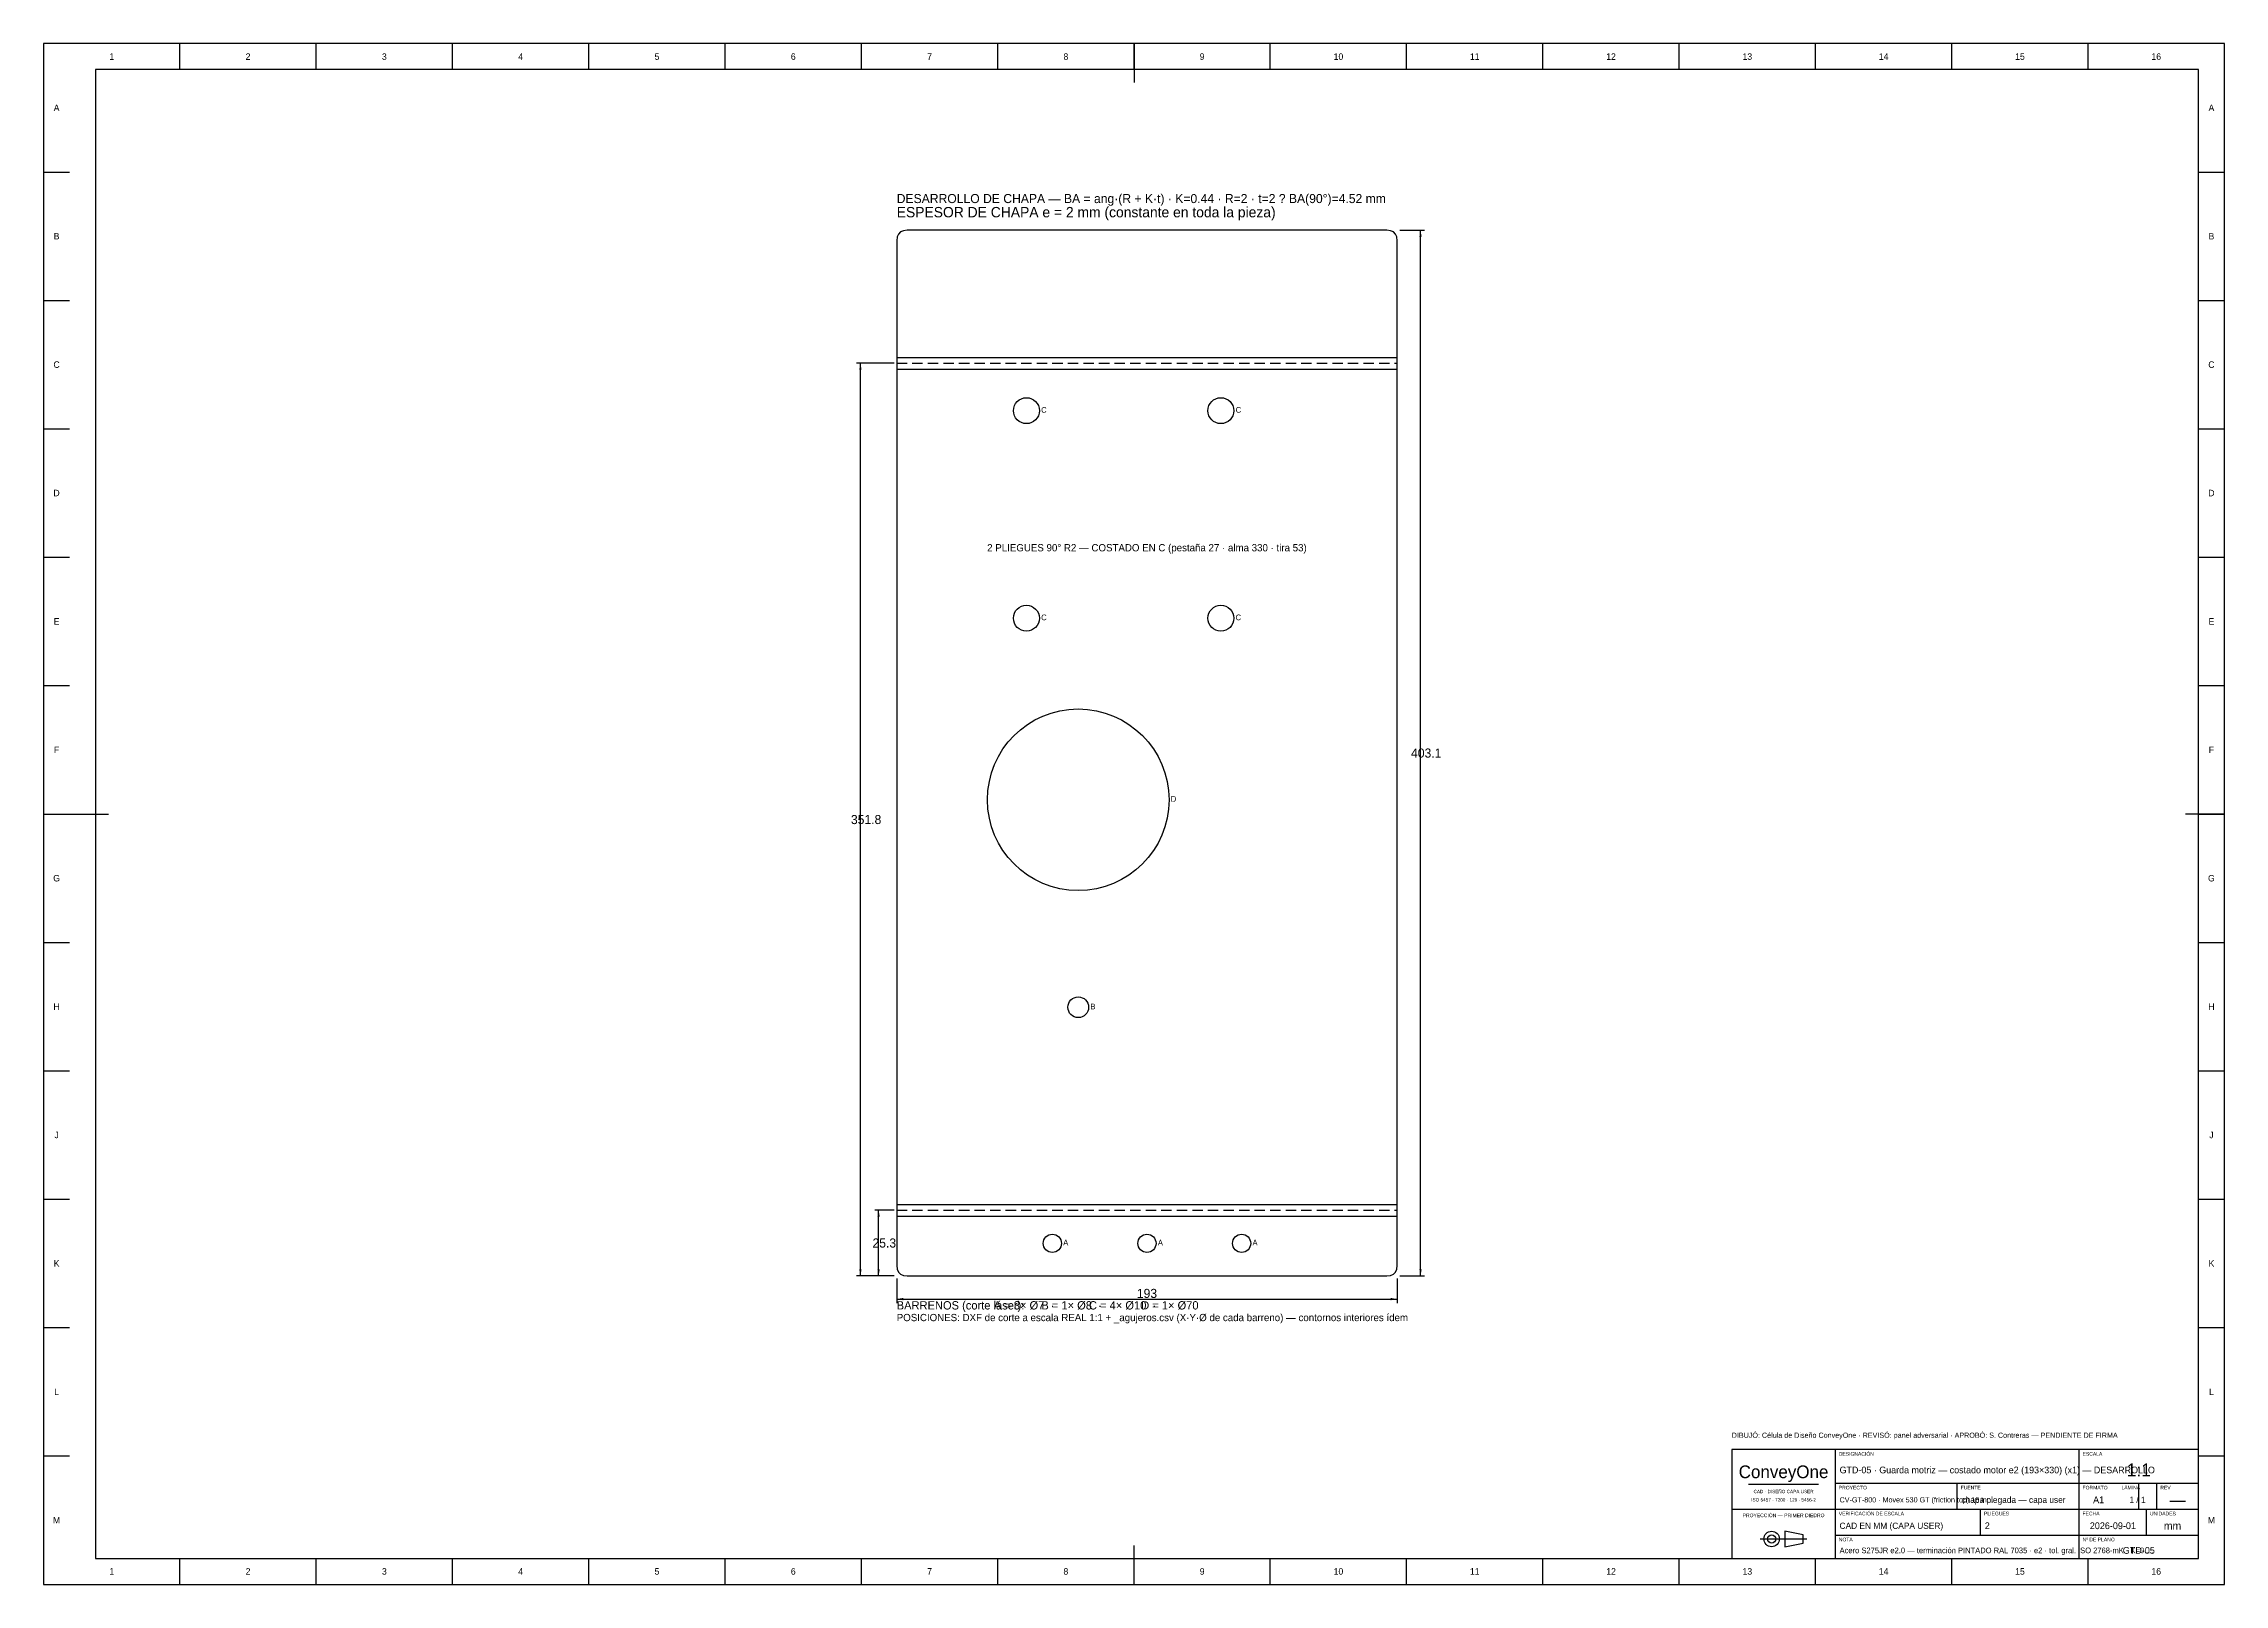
# Model space of a CAD drawing. Extents: x 0 to 841, y 0 to 594.
import ezdxf
from ezdxf.enums import TextEntityAlignment as Align

# ---------------------------------------------------------------- set-up
doc = ezdxf.new("R2010")
doc.units = 0
doc.linetypes.add('DASHED', pattern=[6, 4, -2])
for name, color, linetype in [('COTAS', 7, 'CONTINUOUS'), ('FINA', 7, 'CONTINUOUS'), ('NORMA', 7, 'CONTINUOUS'), ('PLIEGUE', 1, 'DASHED'), ('TEXTO', 7, 'CONTINUOUS'), ('VISIBLE', 7, 'CONTINUOUS')]:
    doc.layers.add(name, color=color, linetype=linetype)

msp = doc.modelspace()

# ---------------------------------------------------------------- linework, layer by layer
at = {"layer": 'COTAS'}
for p, q in [((523, 522.025), (532.5, 522.025)), ((531, 118.975), (531, 522.025)), ((328, 470.765), (313.5, 470.765)), ((315, 118.975), (315, 470.765)), ((328, 144.235), (320.5, 144.235)), ((322, 118.975), (322, 144.235)), ((328, 118.975), (313.5, 118.975)), ((328, 118.975), (320.5, 118.975)), ((329, 117.975), (329, 108.475)), ((522, 117.975), (522, 108.475)), ((523, 118.975), (532.5, 118.975)), ((329, 109.975), (522, 109.975))]:
    msp.add_line(p, q, dxfattribs=at)
for points in [[(531, 522.025), (531.45, 519.525), (530.55, 519.525)], [(315, 470.765), (315.45, 468.265), (314.55, 468.265)], [(322, 144.235), (322.45, 141.735), (321.55, 141.735)], [(315, 118.975), (315.45, 121.475), (314.55, 121.475)], [(322, 118.975), (322.45, 121.475), (321.55, 121.475)], [(531, 118.975), (531.45, 121.475), (530.55, 121.475)], [(329, 109.975), (331.5, 110.425), (331.5, 109.525)], [(522, 109.975), (519.5, 110.425), (519.5, 109.525)]]:
    msp.add_solid(points, dxfattribs=at)
at = {"layer": 'FINA'}
for p, q in [((841, 594), (0, 594)), ((0, 594), (0, 0)), ((52.5625, 584), (52.5625, 594)), ((105.125, 584), (105.125, 594)), ((157.6875, 584), (157.6875, 594)), ((210.25, 584), (210.25, 594)), ((262.8125, 584), (262.8125, 594)), ((315.375, 584), (315.375, 594)), ((367.9375, 584), (367.9375, 594)), ((420.5, 584), (420.5, 594)), ((473.0625, 584), (473.0625, 594)), ((525.625, 584), (525.625, 594)), ((578.1875, 584), (578.1875, 594)), ((630.75, 584), (630.75, 594)), ((683.3125, 584), (683.3125, 594)), ((735.875, 584), (735.875, 594)), ((788.4375, 584), (788.4375, 594)), ((841, 0), (841, 594)), ((0, 544.5), (10, 544.5)), ((831, 544.5), (841, 544.5)), ((0, 495), (10, 495)), ((831, 495), (841, 495)), ((329, 473.025), (522, 473.025)), ((329, 468.495), (522, 468.495)), ((0, 445.5), (10, 445.5)), ((831, 445.5), (841, 445.5)), ((0, 396), (10, 396)), ((831, 396), (841, 396)), ((0, 346.5), (10, 346.5)), ((831, 346.5), (841, 346.5)), ((0, 297), (10, 297)), ((831, 297), (841, 297)), ((0, 247.5), (10, 247.5)), ((831, 247.5), (841, 247.5)), ((0, 198), (10, 198)), ((831, 198), (841, 198)), ((0, 148.5), (10, 148.5)), ((329, 146.495), (522, 146.495)), ((831, 148.5), (841, 148.5)), ((329, 141.975), (522, 141.975)), ((0, 99), (10, 99)), ((831, 99), (841, 99)), ((0, 49.5), (10, 49.5)), ((831, 49.5), (841, 49.5)), ((657.5, 38.6), (684.5, 38.6)), ((691, 39), (785, 39)), ((738, 29), (738, 39)), ((785, 39), (831, 39)), ((808, 29), (808, 39)), ((815, 29), (815, 39)), ((651, 29), (691, 29)), ((691, 29), (785, 29)), ((747, 19), (747, 29)), ((785, 29), (831, 29)), ((811, 19), (811, 29)), ((662.03, 17.5), (679.97, 17.5)), ((691, 19), (785, 19)), ((785, 19), (831, 19)), ((52.5625, 0), (52.5625, 10)), ((105.125, 0), (105.125, 10)), ((157.6875, 0), (157.6875, 10)), ((210.25, 0), (210.25, 10)), ((262.8125, 0), (262.8125, 10)), ((315.375, 0), (315.375, 10)), ((367.9375, 0), (367.9375, 10)), ((420.5, 0), (420.5, 10)), ((473.0625, 0), (473.0625, 10)), ((525.625, 0), (525.625, 10)), ((578.1875, 0), (578.1875, 10)), ((630.75, 0), (630.75, 10)), ((683.3125, 0), (683.3125, 10)), ((735.875, 0), (735.875, 10)), ((788.4375, 0), (788.4375, 10)), ((0, 0), (841, 0))]:
    msp.add_line(p, q, dxfattribs=at)
at = {"layer": 'NORMA'}
for p, q in [((420.5, 594), (420.5, 579)), ((831, 584), (20, 584)), ((20, 584), (20, 10)), ((831, 10), (831, 584)), ((0, 297), (25, 297)), ((841, 297), (826, 297)), ((831, 52), (651, 52)), ((651, 52), (651, 10)), ((691, 10), (691, 52)), ((785, 10), (785, 52)), ((831, 10), (831, 52)), ((20, 10), (831, 10)), ((420.5, 0), (420.5, 15)), ((651, 10), (831, 10))]:
    msp.add_line(p, q, dxfattribs=at)
at = {"layer": 'PLIEGUE'}
for p, q in [((329, 470.765), (522, 470.765)), ((329, 144.235), (522, 144.235))]:
    msp.add_line(p, q, dxfattribs=at)
at = {"layer": 'TEXTO'}
for p, q in [((678.59, 19.11), (671.46, 20.49)), ((671.46, 20.49), (671.46, 14.51)), ((678.59, 15.89), (678.59, 19.11)), ((671.46, 14.51), (678.59, 15.89))]:
    msp.add_line(p, q, dxfattribs=at)
for radius in [2.99, 1.61]:
    msp.add_circle((666.4, 17.5), radius, dxfattribs=at)
at = {"layer": 'VISIBLE'}
for p, q in [((331.56, 521.865), (330.44, 521.385)), ((333, 522.025), (331.56, 521.865)), ((518, 522.025), (333, 522.025)), ((519.44, 521.865), (518, 522.025)), ((520.56, 521.385), (519.44, 521.865)), ((329.16, 519.465), (329, 518.025)), ((329, 518.025), (329, 122.975)), ((329.64, 520.585), (329.16, 519.465)), ((330.44, 521.385), (329.64, 520.585)), ((521.36, 520.585), (520.56, 521.385)), ((521.84, 519.465), (521.36, 520.585)), ((522, 518.025), (521.84, 519.465)), ((522, 122.975), (522, 518.025)), ((329, 122.975), (329.16, 121.535)), ((329.16, 121.535), (329.64, 120.415)), ((329.64, 120.415), (330.44, 119.615)), ((330.44, 119.615), (331.56, 119.135)), ((331.56, 119.135), (333, 118.975)), ((333, 118.975), (518, 118.975)), ((518, 118.975), (519.44, 119.135)), ((519.44, 119.135), (520.56, 119.615)), ((520.56, 119.615), (521.36, 120.415)), ((521.36, 120.415), (521.84, 121.535)), ((521.84, 121.535), (522, 122.975))]:
    msp.add_line(p, q, dxfattribs=at)
for centre, radius in [((379, 452.495), 5), ((454, 452.495), 5), ((379, 372.495), 5), ((454, 372.495), 5), ((399, 302.495), 35), ((399, 222.495), 4), ((389, 131.475), 3.5), ((425.5, 131.475), 3.5), ((462, 131.475), 3.5)]:
    msp.add_circle(centre, radius, dxfattribs=at)

# ---------------------------------------------------------------- texts
at = {"layer": 'COTAS'}
for s, p in [('403.1', (533.2, 320.5)), ('351.8', (317.2, 294.87)), ('25.3', (324.2, 131.605)), ('193', (425.5, 112.175))]:
    msp.add_text(s, height=3.5, dxfattribs=at).set_placement(p, align=Align.MIDDLE_CENTER)
at = {"layer": 'TEXTO'}
for s, height, p in [('1', 2.5, (26.2813, 589)), ('2', 2.5, (78.8438, 589)), ('3', 2.5, (131.4063, 589)), ('4', 2.5, (183.9688, 589)), ('5', 2.5, (236.5313, 589)), ('6', 2.5, (289.0938, 589)), ('7', 2.5, (341.6563, 589)), ('8', 2.5, (394.2188, 589)), ('9', 2.5, (446.7813, 589)), ('10', 2.5, (499.3438, 589)), ('11', 2.5, (551.9063, 589)), ('12', 2.5, (604.4688, 589)), ('13', 2.5, (657.0313, 589)), ('14', 2.5, (709.5938, 589)), ('15', 2.5, (762.1563, 589)), ('16', 2.5, (814.7188, 589)), ('A', 2.5, (5, 569.25)), ('A', 2.5, (836, 569.25)), ('B', 2.5, (5, 519.75)), ('B', 2.5, (836, 519.75)), ('C', 2.5, (5, 470.25)), ('C', 2.5, (836, 470.25)), ('D', 2.5, (5, 420.75)), ('D', 2.5, (836, 420.75)), ('2 PLIEGUES 90° R2 — COSTADO EN C (pestaña 27 · alma 330 · tira 53)', 2.8, (425.5, 399.655)), ('E', 2.5, (5, 371.25)), ('E', 2.5, (836, 371.25)), ('F', 2.5, (5, 321.75)), ('F', 2.5, (836, 321.75)), ('G', 2.5, (5, 272.25)), ('G', 2.5, (836, 272.25)), ('H', 2.5, (5, 222.75)), ('H', 2.5, (836, 222.75)), ('J', 2.5, (5, 173.25)), ('J', 2.5, (836, 173.25)), ('K', 2.5, (5, 123.75)), ('K', 2.5, (836, 123.75)), ('L', 2.5, (5, 74.25)), ('L', 2.5, (836, 74.25)), ('ConveyOne', 4.9, (671, 43.4)), ('1:1', 5, (808, 44.1)), ('CAD · DISEÑO CAPA USER', 1.3, (671, 35.8)), ('A1', 2.6, (792.5, 32.6)), ('1 / 1', 2.4, (807.5, 32.6)), ('M', 2.5, (5, 24.75)), ('PROYECCIÓN — PRIMER DIEDRO', 1.4, (671, 26.6)), ('ISO 5457 · 7200 · 129 · 5456-2', 1.3, (671, 32.6)), ('—', 4.6, (823, 32.6)), ('M', 2.5, (836, 24.75)), ('2026-09-01', 2.6, (798, 22.6)), ('mm', 3, (821, 22.6)), ('GTD-05', 2.6, (808, 13.1)), ('1', 2.5, (26.2813, 5)), ('2', 2.5, (78.8438, 5)), ('3', 2.5, (131.4063, 5)), ('4', 2.5, (183.9688, 5)), ('5', 2.5, (236.5313, 5)), ('6', 2.5, (289.0938, 5)), ('7', 2.5, (341.6563, 5)), ('8', 2.5, (394.2188, 5)), ('9', 2.5, (446.7813, 5)), ('10', 2.5, (499.3438, 5)), ('11', 2.5, (551.9063, 5)), ('12', 2.5, (604.4688, 5)), ('13', 2.5, (657.0313, 5)), ('14', 2.5, (709.5938, 5)), ('15', 2.5, (762.1563, 5)), ('16', 2.5, (814.7188, 5))]:
    msp.add_text(s, height=height, dxfattribs=at).set_placement(p, align=Align.MIDDLE_CENTER)
for s, height, p in [('DESARROLLO DE CHAPA — BA = ang·(R + K·t) · K=0.44 · R=2 · t=2 ? BA(90°)=4.52 mm', 3.5, (329, 532.525)), ('ESPESOR DE CHAPA e = 2 mm (constante en toda la pieza)', 4, (329, 527.025)), ('C', 2.2, (384.7, 451.695)), ('C', 2.2, (459.7, 451.695)), ('C', 2.2, (384.7, 371.695)), ('C', 2.2, (459.7, 371.695)), ('D', 2.2, (434.7, 301.695)), ('B', 2.2, (403.7, 221.695)), ('A', 2.2, (393.2, 130.675)), ('A', 2.2, (429.7, 130.675)), ('A', 2.2, (466.2, 130.675)), ('BARRENOS (corte láser): ', 3.2, (329, 105.975)), ('POSICIONES: DXF de corte a escala REAL 1:1 + _agujeros.csv (X·Y·Ø de cada barreno) — contornos interiores ídem', 2.8, (329, 101.475)), ('A = 3× Ø7  ·  ', 3.2, (366.4272, 105.975)), ('B = 1× Ø8  ·  ', 3.2, (384.7824, 105.975)), ('C = 4× Ø10  ·  ', 3.2, (403.1376, 105.975)), ('D = 1× Ø70', 3.2, (423.272, 105.975)), ('DIBUJÓ: Célula de Diseño ConveyOne · REVISÓ: panel adversarial · APROBÓ: S. Contreras — PENDIENTE DE FIRMA', 2, (651, 56.5)), ('DESIGNACIÓN', 1.4, (692.3, 49.6)), ('ESCALA', 1.4, (786.3, 49.6)), ('PROYECTO', 1.4, (692.3, 36.6)), ('FUENTE', 1.4, (739.3, 36.6)), ('FORMATO', 1.4, (786.3, 36.6)), ('LÁMINA', 1.4, (801.3, 36.6)), ('REV', 1.4, (816.3, 36.6)), ('VERIFICACIÓN DE ESCALA', 1.4, (692.3, 26.6)), ('PLIEGUES', 1.4, (748.3, 26.6)), ('FECHA', 1.4, (786.3, 26.6)), ('UNIDADES', 1.4, (812.3, 26.6)), ('NOTA', 1.4, (692.3, 16.6)), ('Nº DE PLANO', 1.4, (786.3, 16.6))]:
    msp.add_text(s, height=height, dxfattribs=at).set_placement(p)
for s, height, p in [('GTD-05 · Guarda motriz — costado motor e2 (193×330) (x1) — DESARROLLO', 2.5746, (692.6, 44.1)), ('CV-GT-800 · Movex 530 GT (friction top) 18 in…', 2, (692.6, 32.6)), ('chapa plegada — capa user', 2.4, (739.6, 32.6)), ('CAD EN MM (CAPA USER)', 2.4, (692.6, 22.6)), ('2', 2.6, (748.6, 22.6)), ('Acero S275JR e2.0 — terminación PINTADO RAL 7035 · e2 · tol. gral. ISO 2768-mK · K=0.…', 2.1785, (692.6, 13.1))]:
    msp.add_text(s, height=height, dxfattribs=at).set_placement(p, align=Align.MIDDLE_LEFT)

doc.saveas('drawing.dxf')
